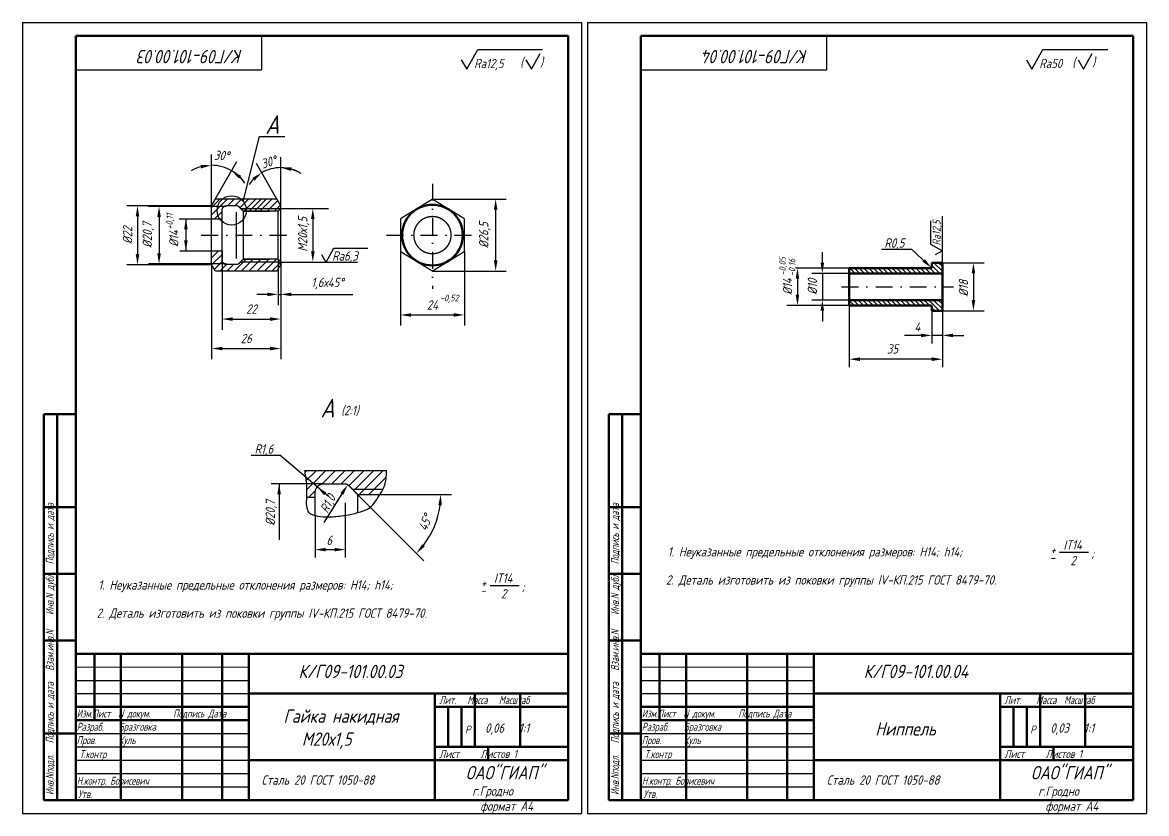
# Model space of a CAD drawing. Header units: millimetres. Extents: x 0 to 6596, y 0 to 3335.
# Drawn here: x 212.5 to 634.9, y 0 to 297 of the extents above; entities that cross this region are included whole.
import ezdxf

# ---------------------------------------------------------------- set-up
doc = ezdxf.new("R2010")
doc.units = ezdxf.units.MM
doc.header["$LTSCALE"] = 0.5
doc.header["$MEASUREMENT"] = 0
doc.linetypes.add('DASHDOT', pattern=[25.4, 12.7, -6.35, 0, -6.35])
doc.styles.add('ROMANC', font='romanc', dxfattribs={"width": 0.8, "oblique": 15, "height": 3.5})
doc.styles.get("Standard").update_dxf_attribs({"font": 'romand.shx', "width": 0.8, "oblique": 15, "height": 3.5})
doc.dimstyles.get("Standard").update_dxf_attribs({"dimscale": 0, "dimtxt": 3.5, "dimasz": 4, "dimexe": 4, "dimexo": 0, "dimgap": 2, "dimtad": 1, "dimrnd": 0.0035, "dimtxsty": 'Standard', "dimcen": 0.09, "dimclrd": 5, "dimazin": 2, "dimtfac": 1, "dimtix": 1, "dimtmove": 0, "dimatfit": 0, "dimfxl": 0, "dimtolj": 1, "dimtzin": 0, "dimarcsym": 0})

# ---------------------------------------------------------------- blocks, each defined once
blk = doc.blocks.new('*D279')
at = {"color": 0, "lineweight": -2, "transparency": 16777216}
for p, q in [((338.46, 119.74), (363.37, 94.84)), ((346.82, 119.74), (373.68, 119.74))]:
    blk.add_line(p, q, dxfattribs=at)
at = {"color": 5, "lineweight": -2, "transparency": 16777216}
blk.add_arc((338.46, 119.74), 31.22, 322.3469, 352.6531, dxfattribs=at)
at = {"color": 5, "lineweight": 25, "transparency": 16777216}
for points in [[(368.76, 115.79), (370.09, 115.71), (369.68, 119.74)], [(363.68, 100.23), (362.68, 101.11), (360.54, 97.67)]]:
    blk.add_solid(points, dxfattribs=at)
at = {"layer": 'Defpoints', "color": 0, "lineweight": 25, "transparency": 16777216}
for p in [(335.05, 123.16), (338.46, 119.74), (338.46, 119.74), (346.82, 119.74), (365.5, 104.14)]:
    blk.add_point(p, dxfattribs=at)
at = {"color": 0, "lineweight": 25, "transparency": 16777216, "insert": (363.84, 109.23), "char_height": 3.5, "attachment_point": 5, "rotation": 67.5}
blk.add_mtext('\\A1;45°', dxfattribs=at)
blk = doc.blocks.new('*D280')
at = {"color": 0, "lineweight": -2, "transparency": 16777216}
for p, q in [((287.51, 211.17), (287.51, 181.65)), ((309.58, 207.07), (309.58, 181.65))]:
    blk.add_line(p, q, dxfattribs=at)
at = {"color": 5, "lineweight": -2, "transparency": 16777216}
blk.add_line((291.51, 185.65), (305.58, 185.65), dxfattribs=at)
at = {"color": 5, "lineweight": 25, "transparency": 16777216}
for points in [[(291.51, 186.32), (291.51, 184.98), (287.51, 185.65)], [(305.58, 186.32), (305.58, 184.98), (309.58, 185.65)]]:
    blk.add_solid(points, dxfattribs=at)
at = {"layer": 'Defpoints', "color": 0, "lineweight": 25, "transparency": 16777216}
for p in [(287.51, 211.17), (309.58, 207.07), (309.58, 185.65)]:
    blk.add_point(p, dxfattribs=at)
at = {"color": 0, "lineweight": 25, "transparency": 16777216, "insert": (298.55, 189.4), "char_height": 3.5, "attachment_point": 5}
blk.add_mtext('\\A1;22', dxfattribs=at)
blk = doc.blocks.new('*D281')
at = {"color": 0, "lineweight": -2, "transparency": 16777216}
for p, q in [((283.6, 206.02), (283.6, 170.58)), ((309.58, 206.17), (309.58, 170.58))]:
    blk.add_line(p, q, dxfattribs=at)
at = {"color": 5, "lineweight": -2, "transparency": 16777216}
blk.add_line((287.6, 174.58), (305.58, 174.58), dxfattribs=at)
at = {"color": 5, "lineweight": 25, "transparency": 16777216}
for points in [[(287.6, 175.25), (287.6, 173.91), (283.6, 174.58)], [(305.58, 175.25), (305.58, 173.91), (309.58, 174.58)]]:
    blk.add_solid(points, dxfattribs=at)
at = {"layer": 'Defpoints', "color": 0, "lineweight": 25, "transparency": 16777216}
for p in [(283.6, 206.02), (309.58, 206.17), (309.58, 174.58)]:
    blk.add_point(p, dxfattribs=at)
at = {"color": 0, "lineweight": 25, "transparency": 16777216, "insert": (296.59, 178.33), "char_height": 3.5, "attachment_point": 5}
blk.add_mtext('\\A1;26', dxfattribs=at)
blk = doc.blocks.new('*D282')
at = {"color": 0, "lineweight": -2, "transparency": 16777216}
for p, q in [((283.51, 228.17), (251.74, 228.17)), ((283.6, 206.02), (251.74, 206.02))]:
    blk.add_line(p, q, dxfattribs=at)
at = {"color": 5, "lineweight": -2, "transparency": 16777216}
blk.add_line((255.74, 224.17), (255.74, 210.02), dxfattribs=at)
at = {"color": 5, "lineweight": 25, "transparency": 16777216}
for points in [[(255.07, 224.17), (256.4, 224.17), (255.74, 228.17)], [(255.07, 210.02), (256.4, 210.02), (255.74, 206.02)]]:
    blk.add_solid(points, dxfattribs=at)
at = {"layer": 'Defpoints', "color": 0, "lineweight": 25, "transparency": 16777216}
for p in [(283.51, 228.17), (255.74, 206.02), (283.6, 206.02)]:
    blk.add_point(p, dxfattribs=at)
at = {"color": 0, "lineweight": 25, "transparency": 16777216, "insert": (251.99, 217.09), "char_height": 3.5, "attachment_point": 5, "rotation": 90}
blk.add_mtext('\\A1;%%C22', dxfattribs=at)
blk = doc.blocks.new('*D266')
at = {"color": 0, "linetype": 'Continuous', "lineweight": -2, "transparency": 16777216}
for p, q in [((558.19, 206.78), (573.85, 206.78)), ((558.19, 188.78), (573.85, 188.78))]:
    blk.add_line(p, q, dxfattribs=at)
at = {"color": 5, "linetype": 'Continuous', "lineweight": -2, "transparency": 16777216}
blk.add_line((569.85, 202.78), (569.85, 192.78), dxfattribs=at)
at = {"color": 5, "linetype": 'Continuous', "lineweight": 25, "transparency": 16777216}
for points in [[(569.18, 202.78), (570.51, 202.78), (569.85, 206.78)], [(569.18, 192.78), (570.51, 192.78), (569.85, 188.78)]]:
    blk.add_solid(points, dxfattribs=at)
at = {"layer": 'Defpoints', "color": 0, "linetype": 'Continuous', "lineweight": 25, "transparency": 16777216}
for p in [(558.19, 206.78), (558.19, 188.78), (569.85, 188.78)]:
    blk.add_point(p, dxfattribs=at)
at = {"color": 0, "linetype": 'Continuous', "lineweight": 25, "transparency": 16777216, "insert": (566.1, 197.21), "char_height": 3.5, "attachment_point": 5, "rotation": 90}
blk.add_mtext('\\A1;%%C18', dxfattribs=at)
blk = doc.blocks.new('*D267')
at = {"color": 5, "linetype": 'Continuous', "lineweight": -2, "transparency": 16777216}
for p, q in [((513.07, 206.78), (513.07, 210.78)), ((513.07, 202.78), (513.07, 192.78)), ((513.07, 188.78), (513.07, 184.78))]:
    blk.add_line(p, q, dxfattribs=at)
at = {"color": 0, "linetype": 'Continuous', "lineweight": -2, "transparency": 16777216}
for p, q in [((523.19, 202.78), (509.07, 202.78)), ((523.19, 192.78), (509.07, 192.78))]:
    blk.add_line(p, q, dxfattribs=at)
at = {"color": 5, "linetype": 'Continuous', "lineweight": 25, "transparency": 16777216}
for points in [[(512.4, 206.78), (513.73, 206.78), (513.07, 202.78)], [(512.4, 188.78), (513.73, 188.78), (513.07, 192.78)]]:
    blk.add_solid(points, dxfattribs=at)
at = {"layer": 'Defpoints', "color": 0, "linetype": 'Continuous', "lineweight": 25, "transparency": 16777216}
for p in [(523.19, 202.78), (513.07, 192.78), (523.19, 192.78)]:
    blk.add_point(p, dxfattribs=at)
at = {"color": 0, "linetype": 'Continuous', "lineweight": 25, "transparency": 16777216, "insert": (509.32, 197.78), "char_height": 3.5, "attachment_point": 5, "rotation": 90}
blk.add_mtext('\\A1;%%C10', dxfattribs=at)

msp = doc.modelspace()

# ---------------------------------------------------------------- hatches: boundary and pattern name
at = {"linetype": 'Continuous', "lineweight": 25}
h = msp.add_hatch(dxfattribs=at)
h.set_pattern_fill('ANSI31', color=256, scale=10, angle=90, style=0)
h.set_pattern_definition([(135, (-582.3933, -110.7052), (-0.8838835, -0.8838835), [])])
h.paths.add_polyline_path([(523.189, 204.775), (523.189, 202.775), (558.189, 202.775), (558.189, 206.775), (554.189, 206.775), (554.189, 205.275, -0.4142136), (553.689, 204.775)])
h.paths.add_polyline_path([(553.689, 190.775, -0.4142136), (554.189, 190.275), (554.189, 188.775), (558.189, 188.775), (558.189, 189.275), (558.189, 192.775), (523.189, 192.775), (523.189, 190.775)])

# ---------------------------------------------------------------- linework, layer by layer
for p, q in [((212.52, 297), (212.52, 0)), ((212.52, 297), (422.52, 297)), ((422.52, 297), (422.52, 0)), ((424.879, 297), (424.879, 0)), ((424.879, 297), (634.879, 297)), ((634.879, 297), (634.879, 0)), ((295.454, 229.744), (301.56, 254.153)), ((301.56, 254.153), (311.156, 254.153)), ((292.842, 225.799), (292.842, 208.341)), ((294.511, 227.171), (297.417, 227.171)), ((294.511, 227.171), (305.486, 227.171)), ((295.511, 226.171), (305.486, 226.171)), ((305.486, 227.171), (309.58, 227.171)), ((558.189, 206.275), (558.189, 224.257)), ((546.675, 211.767), (535.266, 211.767)), ((294.511, 207.171), (297.417, 207.171)), ((294.511, 207.171), (303.077, 207.171)), ((294.511, 207.171), (305.486, 207.171)), ((295.511, 208.171), (305.486, 208.171)), ((305.486, 207.171), (309.146, 207.171)), ((298.441, 134.536), (309.233, 134.536)), ((336.464, 121.743), (347.94, 121.743)), ((336.464, 121.743), (347.94, 121.743)), ((338.464, 119.743), (346.815, 119.743)), ((333.777, 116.642), (333.777, 111.941)), ((212.52, 0), (422.52, 0)), ((424.879, 0), (634.879, 0))]:
    msp.add_line(p, q)
at = {"lineweight": 50}
for p, q in [((232.52, 292), (232.52, 5)), ((232.52, 292), (417.52, 292)), ((417.52, 292), (417.52, 5)), ((444.879, 292), (444.879, 5)), ((444.879, 292), (629.879, 292)), ((629.879, 292), (629.879, 5)), ((523.189, 204.775), (523.189, 190.775)), ((523.189, 204.775), (553.689, 204.775)), ((523.189, 202.775), (558.189, 202.775)), ((554.189, 206.775), (558.189, 206.775)), ((554.189, 206.775), (554.189, 205.275)), ((554.189, 206.275), (554.189, 205.275)), ((558.189, 206.775), (558.189, 188.775)), ((523.189, 192.775), (558.189, 192.775)), ((523.189, 190.775), (553.689, 190.775)), ((554.189, 190.275), (554.189, 189.275)), ((554.189, 190.275), (554.189, 188.775)), ((554.189, 188.775), (558.189, 188.775)), ((220.52, 150), (220.52, 5)), ((220.52, 150), (232.52, 150)), ((225.52, 150), (225.52, 5)), ((432.879, 150), (432.879, 5)), ((432.879, 150), (444.879, 150)), ((437.879, 150), (437.879, 5)), ((220.52, 115), (232.52, 115)), ((432.879, 115), (444.879, 115)), ((220.52, 90), (232.52, 90)), ((432.879, 90), (444.879, 90)), ((220.52, 65), (232.52, 65)), ((432.879, 65), (444.879, 65)), ((232.52, 60), (417.52, 60)), ((239.52, 60), (239.52, 35)), ((249.52, 60), (249.52, 5)), ((272.52, 60), (272.52, 5)), ((287.52, 60), (287.52, 5)), ((297.52, 60), (297.52, 5)), ((444.879, 60), (629.879, 60)), ((451.879, 60), (451.879, 35)), ((461.879, 60), (461.879, 5)), ((484.879, 60), (484.879, 5)), ((499.879, 60), (499.879, 5)), ((509.879, 60), (509.879, 5)), ((367.52, 45), (367.52, 5)), ((382.52, 45), (382.52, 25)), ((399.52, 45), (399.52, 25)), ((579.879, 45), (579.879, 5)), ((594.879, 45), (594.879, 25)), ((611.879, 45), (611.879, 25)), ((232.52, 40), (297.52, 40)), ((367.52, 40), (417.52, 40)), ((372.52, 40), (372.52, 25)), ((377.52, 40), (377.52, 25)), ((444.879, 40), (509.879, 40)), ((579.879, 40), (629.879, 40)), ((584.879, 40), (584.879, 25)), ((589.879, 40), (589.879, 25)), ((232.52, 35), (297.52, 35)), ((444.879, 35), (509.879, 35)), ((220.52, 30), (232.52, 30)), ((432.879, 30), (444.879, 30)), ((367.52, 25), (417.52, 25)), ((387.52, 25), (387.52, 20)), ((579.879, 25), (629.879, 25)), ((599.879, 25), (599.879, 20)), ((220.52, 5), (417.52, 5)), ((432.879, 5), (629.879, 5))]:
    msp.add_line(p, q, dxfattribs=at)
at = {"lineweight": 30}
for p, q in [((379.439, 279.472), (383.604, 286.812)), ((383.604, 286.812), (407.965, 286.812)), ((403.736, 279.472), (407.075, 285.356)), ((591.797, 279.472), (595.963, 286.812)), ((595.963, 286.812), (620.323, 286.812)), ((611.174, 279.472), (614.513, 285.356)), ((377.405, 282.972), (379.439, 279.472)), ((401.702, 282.972), (403.736, 279.472)), ((589.763, 282.972), (591.797, 279.472)), ((609.14, 282.972), (611.174, 279.472)), ((553.786, 213.649), (553.786, 222.522)), ((326.577, 207.069), (329.508, 212.233)), ((329.508, 212.233), (342.28, 212.233)), ((558.034, 211.238), (553.786, 213.649)), ((555.621, 209.836), (558.034, 211.238)), ((324.901, 209.936), (326.567, 207.069))]:
    msp.add_line(p, q, dxfattribs=at)
at = {"lineweight": 25}
for p, q in [((283.511, 228.171), (283.511, 247.383)), ((309.58, 228.171), (309.58, 246.498)), ((284.954, 230.671), (293.116, 244.809)), ((308.136, 230.671), (300.416, 244.043)), ((366.562, 230.671), (394.315, 230.671)), ((289.061, 227.922), (259.837, 227.922)), ((263.887, 224.171), (263.887, 210.171)), ((309.58, 227.171), (327.493, 227.171)), ((390.315, 226.671), (390.315, 207.671)), ((283.511, 223.171), (271.406, 223.171)), ((273.921, 223.171), (273.921, 211.171)), ((321.619, 223.171), (321.619, 211.069)), ((283.511, 211.171), (271.664, 211.171)), ((308.58, 208.171), (308.58, 190.911)), ((309.58, 207.069), (338.427, 207.069)), ((354.562, 210.987), (354.562, 183.187)), ((378.562, 210.987), (378.562, 183.187)), ((289.093, 206.371), (259.837, 206.371)), ((309.58, 206.171), (309.58, 190.911)), ((366.562, 203.671), (394.315, 203.671)), ((304.58, 194.911), (300.58, 194.911)), ((308.58, 194.911), (309.58, 194.911)), ((313.58, 194.911), (336.651, 194.911)), ((358.562, 187.187), (374.562, 187.187)), ((602.223, 98.078), (613.051, 98.078)), ((388.262, 85.617), (399.09, 85.617)), ((232.52, 50), (297.52, 50)), ((444.879, 50), (509.879, 50)), ((232.52, 45), (297.52, 45)), ((444.879, 45), (509.879, 45)), ((232.52, 30), (297.52, 30)), ((444.879, 30), (509.879, 30)), ((232.52, 25), (297.52, 25)), ((444.879, 25), (509.879, 25)), ((232.52, 20), (297.52, 20)), ((444.879, 20), (509.879, 20)), ((232.52, 15), (297.52, 15)), ((444.879, 15), (509.879, 15)), ((232.52, 10), (297.52, 10)), ((444.879, 10), (509.879, 10))]:
    msp.add_line(p, q, dxfattribs=at)
at = {"linetype": 'DASHDOT'}
for p, q in [((366.562, 236.466), (366.562, 197.006)), ((279.719, 217.171), (305.486, 217.171)), ((305.486, 217.171), (312.049, 217.171)), ((349.28, 217.171), (381.42, 217.171)), ((520.306, 197.775), (562.347, 197.775))]:
    msp.add_line(p, q, dxfattribs=at)
at = {"color": 0}
for p, q in [((283.511, 227.48), (286.702, 230.671)), ((283.511, 224.786), (289.396, 230.671)), ((289.59, 228.171), (292.09, 230.671)), ((292.284, 228.171), (294.784, 230.671)), ((294.244, 227.438), (297.478, 230.671)), ((295.672, 226.171), (300.172, 230.671)), ((297.66, 226.171), (302.16, 230.671)), ((299.648, 226.171), (304.148, 230.671)), ((301.741, 226.171), (306.241, 230.671)), ((304.435, 226.171), (308.429, 230.165)), ((307.129, 226.171), (309.415, 228.457)), ((284.59, 223.171), (287.511, 226.092)), ((283.511, 208.622), (286.06, 211.171)), ((283.6, 206.017), (287.511, 209.928)), ((284.586, 204.309), (287.581, 207.304)), ((292.031, 203.671), (296.531, 208.171)), ((294.725, 203.671), (299.225, 208.171)), ((297.532, 203.671), (302.032, 208.171)), ((300.572, 203.671), (305.072, 208.171)), ((303.488, 203.671), (307.988, 208.171)), ((306.182, 203.671), (309.58, 207.069)), ((286.642, 203.671), (289.142, 206.171)), ((289.336, 203.671), (291.836, 206.171)), ((318.636, 128.028), (319.351, 128.743)), ((319.052, 124.852), (322.943, 128.743)), ((321.706, 123.914), (326.535, 128.743)), ((325.127, 123.743), (330.127, 128.743)), ((328.719, 123.743), (333.719, 128.743)), ((332.311, 123.743), (337.311, 128.743)), ((335.184, 123.024), (340.903, 128.743)), ((337.496, 121.743), (344.496, 128.743)), ((339.088, 119.743), (348.088, 128.743)), ((319.289, 121.497), (321.535, 123.743)), ((342.68, 119.743), (349.215, 126.278)), ((320.127, 118.743), (322.519, 121.136))]:
    msp.add_line(p, q, dxfattribs=at)
at = {"color": 0, "linetype": 'ByBlock'}
for p, q in [((309.58, 227.171), (321.731, 227.171)), ((283.511, 223.171), (272.405, 223.171)), ((548.185, 210.37), (546.675, 211.767)), ((283.511, 211.171), (272.405, 211.171)), ((309.58, 207.171), (309.58, 193.428)), ((354.562, 210.987), (354.562, 186.93)), ((378.562, 210.987), (378.562, 186.93)), ((551.12, 207.653), (548.185, 210.37)), ((523.189, 190.775), (523.189, 167.58)), ((554.189, 189.275), (554.189, 176.51)), ((558.189, 189.275), (558.189, 176.51)), ((558.189, 189.275), (558.189, 167.58)), ((546.189, 179.51), (543.952, 179.51)), ((550.189, 179.51), (546.189, 179.51)), ((558.189, 179.51), (554.189, 179.51)), ((562.189, 179.51), (566.189, 179.51)), ((554.189, 170.58), (527.189, 170.58)), ((316.604, 128.258), (309.233, 134.536)), ((327.456, 119.017), (316.604, 128.258)), ((325.664, 123.743), (305.947, 123.743)), ((308.947, 123.743), (308.947, 103.904)), ((308.947, 123.743), (308.947, 111.904)), ((326.273, 120.025), (325.664, 120.543)), ((332.561, 120.056), (330.412, 116.683)), ((330.412, 116.683), (325.725, 109.323)), ((322.464, 111.904), (322.464, 96.084)), ((333.777, 111.941), (333.777, 96.084)), ((308.947, 103.904), (308.947, 102.693)), ((326.464, 99.084), (329.777, 99.084))]:
    msp.add_line(p, q, dxfattribs=at)
at = {"linetype": 'Continuous', "lineweight": 25}
for p, q in [((523.189, 204.775), (503.048, 204.775)), ((523.189, 190.775), (499.72, 190.775))]:
    msp.add_line(p, q, dxfattribs=at)
at = {"color": 5, "linetype": 'Continuous', "lineweight": 25}
msp.add_line((503.72, 200.775), (503.72, 194.775), dxfattribs=at)
at = {"lineweight": 15}
for p, q in [((232.52, 55), (297.52, 55)), ((444.879, 55), (509.879, 55))]:
    msp.add_line(p, q, dxfattribs=at)
at = {"color": 1, "lineweight": 50}
for p, q in [((297.52, 45), (417.52, 45)), ((509.879, 45), (629.879, 45)), ((297.52, 20), (417.52, 20)), ((509.879, 20), (629.879, 20))]:
    msp.add_line(p, q, dxfattribs=at)
at = {"const_width": 0.5}
for points in [[(302.375, 279.116), (302.375, 292.116)], [(514.733, 279.116), (514.733, 292.116)], [(232.375, 279.116), (302.375, 279.116)], [(444.733, 279.116), (514.733, 279.116)], [(283.511, 228.171), (284.954, 230.671)], [(283.511, 228.171), (283.511, 217.171)], [(284.954, 230.671), (305.486, 230.671)], [(289.111, 228.171), (293.097, 228.171)], [(293.804, 227.878), (295.511, 226.171)], [(305.486, 230.671), (308.136, 230.671)], [(309.58, 228.171), (308.136, 230.671)], [(309.58, 228.171), (309.58, 217.171)], [(354.562, 223.356), (366.562, 230.671)], [(366.562, 230.671), (378.562, 223.356)], [(287.511, 226.571), (287.511, 207.771)], [(287.511, 225.671), (287.511, 208.671)], [(295.511, 226.171), (308.58, 226.171)], [(295.511, 226.171), (295.511, 207.969)], [(305.486, 226.171), (308.58, 226.171)], [(309.58, 227.171), (308.58, 226.171)], [(308.58, 226.171), (308.58, 208.171)], [(283.511, 223.171), (287.511, 223.171)], [(354.562, 223.356), (354.562, 210.987)], [(378.562, 223.356), (378.562, 210.987)], [(283.511, 217.171), (283.511, 206.171)], [(309.58, 217.171), (309.58, 206.171)], [(283.511, 211.171), (287.511, 211.171)], [(354.562, 210.987), (366.562, 203.671)], [(378.562, 210.987), (366.562, 203.671)], [(293.804, 206.464), (295.511, 208.171)], [(295.511, 208.171), (308.58, 208.171)], [(305.486, 208.171), (308.58, 208.171)], [(309.58, 207.171), (308.58, 208.171)], [(283.511, 206.171), (284.954, 203.671)], [(284.954, 203.671), (305.486, 203.671)], [(289.111, 206.171), (293.097, 206.171)], [(305.486, 203.671), (308.136, 203.671)], [(309.58, 206.171), (308.136, 203.671)], [(318.523, 128.743), (349.317, 128.743)], [(325.664, 123.743), (333.636, 123.743)], [(335.05, 123.158), (338.464, 119.743)], [(319.262, 118.743), (322.464, 118.743)], [(322.464, 120.543), (322.464, 111.904)], [(322.464, 118.743), (322.464, 111.904)], [(338.464, 119.743), (346.815, 119.743)], [(338.464, 119.743), (338.464, 112.944)]]:
    msp.add_lwpolyline(points, dxfattribs=at)
for points in [[(289.111, 228.171, 0.4142136), (287.511, 226.571, 0.4142136)], [(293.804, 227.878, 0.1989124), (293.097, 228.171, 0.1989124)], [(359.562, 217.171, -1), (373.562, 217.171, -1)], [(359.562, 217.171, 1), (373.562, 217.171, 1)], [(287.511, 207.771, 0.4142136), (289.111, 206.171, 0.4142136)], [(293.097, 206.171, 0.1989124), (293.804, 206.464, 0.1989124)], [(325.664, 123.743, 0.4142136), (322.464, 120.543, 0.4142136)], [(335.05, 123.158, 0.1989124), (333.636, 123.743, 0.1989124)]]:
    msp.add_lwpolyline(points, format="xyb", dxfattribs=at)
msp.add_lwpolyline([(318.523, 128.743, -0.0023346), (318.649, 127.942, -0.0121355), (319.105, 124.348, -0.0473039), (319.158, 117.189, 0.1054004), (319.556, 113.971, 0.1960805), (320.782, 112.575, 0.0908418), (324.522, 111.49, 0.0374286), (328.393, 111.389, 0.0267576), (333.777, 111.941, 0.0287855), (338.683, 113.004, 0.0421138), (341.903, 114.197, 0.1127328), (344.125, 115.935, 0.0478106), (347.771, 121.415, 0.0884064), (349.13, 125.584, 0.0398528), (349.317, 128.743)], format="xyb")
msp.add_circle((291.127, 226.426), 5.496)
at = {"lineweight": 50}
msp.add_circle((366.562, 217.171), 11.394, dxfattribs=at)
at = {"lineweight": 25}
for centre, radius, start, end in [((283.511, 228.171), 15.211, 105.11036, 120.22073), ((283.511, 228.171), 15.211, 60, 90), ((283.511, 228.171), 15.211, 34.08544, 60), ((309.58, 228.171), 14.327, 90, 120), ((309.58, 228.171), 14.327, 57.57594, 90), ((309.58, 228.171), 14.327, 58.83555, 73.95102), ((283.511, 228.171), 15.211, 37.3291, 44.88964), ((309.58, 228.171), 14.327, 136.04898, 145.79317)]:
    msp.add_arc(centre, radius, start, end, dxfattribs=at)
at = {"lineweight": 50}
for centre, start, end in [((553.689, 205.275), 270, 0), ((553.689, 190.275), 0, 90)]:
    msp.add_arc(centre, 0.5, start, end, dxfattribs=at)
at = {"lineweight": 25}
for points in [[(279.458, 243.518), (279.633, 242.196), (283.511, 243.383)], [(293.881, 238.378), (294.694, 239.435), (291.116, 241.345)], [(313.448, 241.28), (313.634, 242.6), (309.58, 242.498)], [(298.855, 238.64), (299.676, 237.59), (302.416, 240.579)], [(389.648, 226.671), (390.982, 226.671), (390.315, 230.671)], [(263.17, 223.922), (264.504, 223.922), (263.837, 227.922)], [(320.953, 223.171), (322.286, 223.171), (321.619, 227.171)], [(273.254, 219.337), (274.587, 219.337), (273.921, 223.337)], [(273.254, 215.147), (274.587, 215.147), (273.921, 211.147)], [(263.17, 210.371), (264.504, 210.371), (263.837, 206.371)], [(320.953, 211.069), (322.286, 211.069), (321.619, 207.069)], [(389.648, 207.671), (390.982, 207.671), (390.315, 203.671)], [(304.58, 195.577), (304.58, 194.244), (308.58, 194.911)], [(313.58, 195.577), (313.58, 194.244), (309.58, 194.911)], [(358.562, 187.854), (358.562, 186.521), (354.562, 187.187)], [(374.562, 187.854), (374.562, 186.521), (378.562, 187.187)]]:
    msp.add_solid(points, dxfattribs=at)
at = {"color": 0, "linetype": 'ByBlock'}
for points in [[(550.667, 207.164), (551.573, 208.142), (554.055, 204.936)], [(550.189, 180.177), (550.189, 178.844), (554.189, 179.51)], [(562.189, 180.177), (562.189, 178.844), (558.189, 179.51)], [(527.189, 171.247), (527.189, 169.914), (523.189, 170.58)], [(554.189, 171.247), (554.189, 169.914), (558.189, 170.58)], [(308.28, 119.86), (309.614, 119.86), (308.947, 123.86)], [(325.841, 119.517), (326.705, 120.532), (323.228, 122.618)], [(333.123, 119.698), (331.999, 120.415), (334.71, 123.43)], [(326.464, 99.751), (326.464, 98.418), (322.464, 99.084)], [(329.777, 99.751), (329.777, 98.418), (333.777, 99.084)]]:
    msp.add_solid(points, dxfattribs=at)
at = {"color": 5, "linetype": 'Continuous', "lineweight": 25}
for points in [[(503.053, 200.775), (504.386, 200.775), (503.72, 204.775)], [(503.053, 194.775), (504.386, 194.775), (503.72, 190.775)]]:
    msp.add_solid(points, dxfattribs=at)
at = {"layer": 'Defpoints', "color": 0, "linetype": 'ByBlock'}
for p in [(283.511, 228.171), (283.511, 228.171), (283.511, 228.171), (283.511, 228.171), (283.511, 228.171), (284.954, 230.671), (284.954, 230.671), (289.111, 228.171), (308.136, 230.671), (309.58, 228.171), (309.58, 228.171), (283.511, 224.171), (309.58, 227.171), (283.511, 217.171), (283.511, 217.171), (309.58, 217.171), (283.511, 210.171), (308.58, 208.171), (309.58, 208.171), (309.58, 207.171), (354.562, 210.987), (378.562, 210.987), (283.511, 206.171), (287.511, 204.743), (289.111, 206.171), (309.58, 200.743), (309.58, 200.743), (309.58, 187.864), (378.562, 189.93), (554.189, 179.51), (523.189, 170.58), (323.228, 122.618), (325.664, 123.743), (334.71, 123.43), (325.664, 120.543), (333.636, 121.743), (308.947, 111.904), (322.464, 111.904), (322.464, 111.904), (333.777, 111.941), (328.054, 101.743), (328.054, 101.743), (333.777, 99.084)]:
    msp.add_point(p, dxfattribs=at)
at = {"layer": 'Defpoints', "color": 0, "linetype": 'ByBlock', "lineweight": 50}
for p in [(523.189, 204.775), (553.689, 205.275), (554.055, 204.936), (523.189, 201.775), (523.189, 190.775), (523.189, 190.775), (523.218, 193.775), (554.189, 189.275), (558.189, 189.275), (558.189, 189.275)]:
    msp.add_point(p, dxfattribs=at)

# ---------------------------------------------------------------- texts
at = {"style": 'ROMANC', "oblique": 15, "width": 0.8}
for s, p in [('(', (399.551, 280.3)), (')', (407.045, 280.434)), ('(', (606.989, 280.3)), (')', (614.483, 280.434))]:
    msp.add_text(s, height=3.5, dxfattribs=at).set_placement(p)
at = {"lineweight": 35, "char_height": 5, "width": 116.21881, "attachment_point": 1, "rotation": 180}
for s, insert in [('К/Г09-101.00.03 ', (295.251, 281.694)), ('К/Г09-101.00.04 ', (507.609, 281.694))]:
    msp.add_mtext(s, dxfattribs=dict(at, insert=insert))
at = {"lineweight": 25, "attachment_point": 1}
for s, insert, char_height, width in [('Ra12,5', (382.227, 283.353), 3.5, 29.12513), ('Ra50', (594.585, 283.353), 3.5, 29.12513), ('R0,5', (536.383, 215.951), 3.5, 34.79712), ('Ra6,3', (328.887, 211.096), 3.5, 29.12513), ('-0,52', (369.453, 194.797), 2.5, 14.27046), ('4', (547.68, 184.455), 3.5, 7.89408), ('35', (537.357, 176.2), 3.5, 8.9871), ('(2:1)', (332.254, 153.044), 3.5, 42.52983), ('R1,6', (299.743, 138.612), 3.5, 34.79712), ('6', (326.745, 104.34), 3.5, 13.68431), ('IT14', (603.669, 102.601), 3.5, 19.79073), ('1. Неуказанные предельные отклонения размеров: H14; h14; ', (454.96, 100.013), 3.5, 158.00399), ('+', (598.72, 100.782), 3.5, 4.39895), (';', (614.106, 99.445), 3.5, 9.02349), ('-', (598.494, 97.851), 3.5, 6.65483), ('2', (606.283, 96.726), 3.5, 17.14463), ('IT14', (389.708, 90.139), 3.5, 19.79073), ('2. Деталь изготовить из поковки группы IV-КП.215 ГОСТ 8479-70.', (454.316, 89.442), 3.5, 172.78055), ('1. Неуказанные предельные отклонения размеров: H14; h14; ', (240.999, 87.551), 3.5, 158.00399), ('+', (384.759, 88.321), 3.5, 4.39895), (';', (400.145, 86.983), 3.5, 9.02349), ('-', (384.533, 85.389), 3.5, 6.65483), ('2', (392.322, 84.264), 3.5, 17.14463), ('2. Деталь изготовить из поковки группы IV-КП.215 ГОСТ 8479-70.', (240.355, 76.98), 3.5, 172.78055), ('{\\W0.7; Лит.   Масса   Масштаб}', (367.717, 44.109), 3, 62.22459), ('{\\W0.7; Лит.    Масса  Масштаб}', (580.075, 44.109), 3, 53.48882), ('{\\W0.6; Изм.Лист  N докум.      Подпись Дата\\P Разраб.    Бразговка\\P Пров.      Куль}', (231.441, 39.05), 3, 75.9719), ('{\\W0.6; Изм.Лист  N докум.      Подпись Дата\\P Разраб.    Бразговка\\P Пров.      Куль}', (443.799, 39.05), 3, 75.9719), ('0,06   1:1', (386.369, 33.832), 3.5, 30.59979), ('0,03   1:1', (598.727, 33.832), 3.5, 30.59979), ('Р', (378.799, 33.033), 3, 4.73548), ('Р', (591.157, 33.033), 3, 4.73548), ('{\\W0.7;Т.контр}', (233.954, 23.792), 3, 65.76479), ('Лист     Листов 1', (369.127, 23.864), 3, 49.47069), ('{\\W0.7;Т.контр}', (446.313, 23.792), 3, 65.76479), ('Лист     Листов 1', (581.486, 23.864), 3, 49.47069), ('{\\W0.7; Н.контр. Борисевич}', (231.505, 13.78), 3, 40.54602), ('Сталь 20 ГОСТ 1050-88', (302.373, 14.313), 3.5, 67.37887), ('{\\W0.7; Н.контр. Борисевич}', (443.864, 13.78), 3, 40.54602), ('Сталь 20 ГОСТ 1050-88', (514.731, 14.313), 3.5, 67.37887), ('{\\W0.7;Утв.     }', (233.441, 8.789), 3, 39.22165), ('г.Гродно', (381.522, 10.197), 3.5, 35.06273), ('{\\W0.7;Утв.     }', (445.799, 8.789), 3, 39.22165), ('г.Гродно', (594.159, 10.12), 3.5, 35.06273), ('формат А4', (384.543, 4.512), 3.5, 32.74536), ('формат А4', (596.901, 4.512), 3.5, 32.74536)]:
    msp.add_mtext(s, dxfattribs=dict(at, insert=insert, char_height=char_height, width=width))
at = {"lineweight": 35, "attachment_point": 1}
for s, insert, char_height, width in [('А', (303.748, 262.189), 7, 25.82314), ('А', (324.501, 155.718), 7, 25.82314), ('К/Г09-101.00.03', (316.252, 55.841), 5, 116.21881), ('К/Г09-101.00.04', (528.61, 55.841), 5, 116.21881), ('ОАО"ГИАП"', (379.102, 17.821), 5, 36.17103), ('ОАО"ГИАП"', (591.46, 17.821), 5, 36.17103)]:
    msp.add_mtext(s, dxfattribs=dict(at, insert=insert, char_height=char_height, width=width))
at = {"lineweight": 25, "char_height": 3.5, "attachment_point": 5}
for s, insert, rotation in [('\\A1;30°', (287.341, 247.056), 356.87595), ('\\A1;30°', (305.066, 244.609), 16.96024), ('\\A1;М20х1,5', (318.215, 217.445), 90), ('\\A1;%%C20,7', (259.804, 217.171), 90), ('%%C14', (269.396, 215.881), 90)]:
    msp.add_mtext(s, dxfattribs=dict(at, insert=insert, rotation=rotation))
at = {"lineweight": 25, "attachment_point": 1}
for s, insert, char_height, width, rotation in [('+0,11', (266.527, 219.259), 2.5, 14.27046, 90), ('Ra12,5', (554.489, 213.27), 3, 25.38919, 90), ('-0,05', (496.848, 202.004), 2.5, 14.27046, 90), ('-0,16', (500.418, 201.729), 2.5, 14.27046, 90), ('%%C20,7', (303.883, 108.069), 3.5, 50.51365, 90), ('R1,0', (324.103, 114.105), 3.5, 15.67473, 62.64339), ('{\\W0.7; Инв.Nподл.   Подпись и дата   Взам.инв.N    Инв.N дубл.  Подпись и дата}', (221.282, 5.518), 3, 144.28866, 90), ('{\\W0.7; Инв.Nподл.   Подпись и дата   Взам.инв.N    Инв.N дубл.  Подпись и дата}', (433.64, 5.518), 3, 144.28866, 90)]:
    msp.add_mtext(s, dxfattribs=dict(at, insert=insert, char_height=char_height, width=width, rotation=rotation))
at = {"insert": (386.232, 217.171), "char_height": 3.5, "attachment_point": 5, "rotation": 90}
msp.add_mtext('\\A1;%%C26,5', dxfattribs=at)
at = {"lineweight": 25, "char_height": 3.5, "attachment_point": 5}
for s, insert in [('\\A1;1,6х45%%D', (327.115, 198.994)), ('\\A1;24', (366.562, 190.937))]:
    msp.add_mtext(s, dxfattribs=dict(at, insert=insert))
at = {"linetype": 'Continuous', "lineweight": 25, "insert": (499.97, 197.849), "char_height": 3.5, "attachment_point": 5, "rotation": 90}
msp.add_mtext('\\A1;%%C14', dxfattribs=at)
at = {"lineweight": 30, "char_height": 5, "width": 61.94494, "attachment_point": 1}
for s, insert in [('Гайка накидная', (310.606, 39.053)), ('Ниппель', (532.978, 34.276)), (' М20х1,5', (314.847, 30.432))]:
    msp.add_mtext(s, dxfattribs=dict(at, insert=insert))

# ---------------------------------------------------------------- dimensions: what is measured, and where the dimension line sits
at = {"lineweight": 25}
dim = msp.add_linear_dim(base=(255.738, 206.017), p1=(283.511, 228.171), p2=(283.6, 206.017), angle=90, text='%%C22', dimstyle='Standard', override={"dimscale": 1}, dxfattribs=at)
dim.commit()
dim.dimension.update_dxf_attribs({"geometry": '*D282', "text_midpoint": (251.988, 217.094)})
for base, p1, p2, text, picture, middle in [((309.58, 185.65), (287.511, 211.171), (309.58, 207.069), '22', '*D280', (298.545, 189.4)), ((309.58, 174.58), (283.6, 206.017), (309.58, 206.171), '26', '*D281', (296.59, 178.33))]:
    dim = msp.add_linear_dim(base=base, p1=p1, p2=p2, text=text, dimstyle='Standard', override={"dimscale": 1}, dxfattribs=at)
    dim.commit()
    dim.dimension.update_dxf_attribs({"geometry": picture, "text_midpoint": middle})
at = {"linetype": 'Continuous', "lineweight": 25}
for base, p1, p2, picture, middle in [((513.066, 192.775), (523.189, 202.775), (523.189, 192.775), '*D267', (513.066, 197.775)), ((569.848, 188.775), (558.189, 206.775), (558.189, 188.775), '*D266', (569.848, 197.207))]:
    dim = msp.add_linear_dim(base=base, p1=p1, p2=p2, angle=90, text='%%C<>', dimstyle='Standard', override={"dimscale": 1}, dxfattribs=at)
    dim.commit()
    dim.dimension.update_dxf_attribs({"geometry": picture, "text_midpoint": middle, "dimtype": 160})
at = {"lineweight": 25}
dim = msp.add_angular_dim_2l(base=(365.4977, 104.1354), line1=((338.464, 119.7433), (346.815, 119.7433)), line2=((335.0498, 123.1576), (338.464, 119.7433)), dimstyle='Standard', override={"dimscale": 1}, dxfattribs=at)
dim.commit()
dim.dimension.update_dxf_attribs({"geometry": '*D279', "text_midpoint": (363.8391, 109.2326)})

doc.saveas('drawing.dxf')
